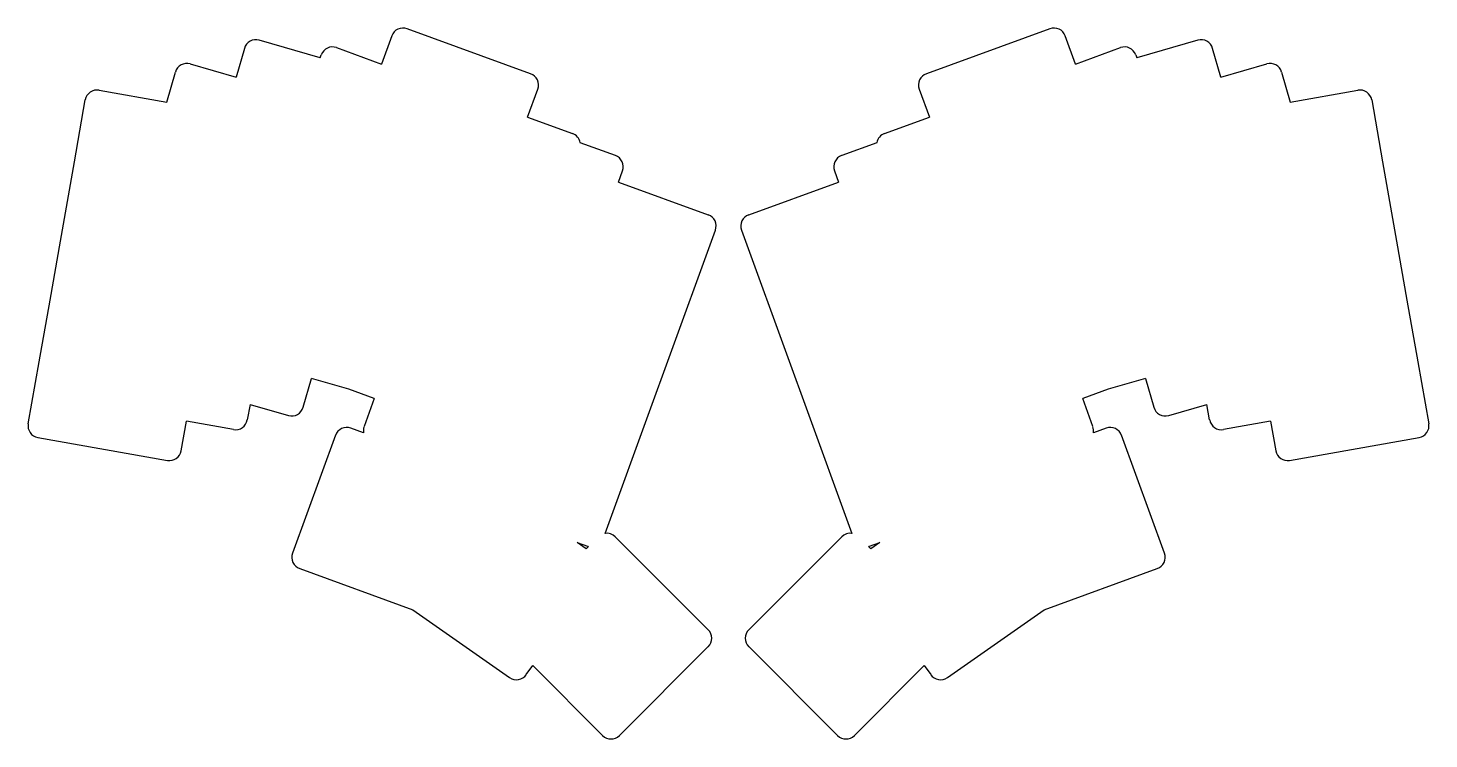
# Model space of a CAD drawing. Header units: millimetres. Extents: x 45 to 280, y -189 to -70.
import ezdxf

# ---------------------------------------------------------------- set-up
doc = ezdxf.new("R2010")
doc.units = ezdxf.units.MM

msp = doc.modelspace()

# ---------------------------------------------------------------- linework, layer by layer
for p, q in [((129.22, -77.72), (108.54, -70.19)), ((216.12, -70.19), (195.44, -77.72)), ((94.01, -75.03), (83.79, -72.1)), ((105.98, -71.39), (104.27, -76.09)), ((220.39, -76.09), (218.68, -71.39)), ((240.87, -72.1), (230.65, -75.03)), ((81.32, -73.47), (79.94, -78.27)), ((94.01, -75.03), (94.19, -74.54)), ((96.75, -73.35), (104.27, -76.09)), ((220.39, -76.09), (227.91, -73.35)), ((230.47, -74.54), (230.65, -75.03)), ((244.72, -78.27), (243.35, -73.47)), ((72.25, -76.07), (79.94, -78.27)), ((244.72, -78.27), (252.41, -76.07)), ((68.33, -82.46), (69.77, -77.44)), ((254.89, -77.44), (256.33, -82.46)), ((57.01, -80.47), (68.33, -82.46)), ((128.7, -84.98), (130.41, -80.28)), ((194.25, -80.28), (195.96, -84.98)), ((256.33, -82.46), (267.65, -80.47)), ((52.87, -92.43), (54.69, -82.09)), ((269.97, -82.09), (271.79, -92.43)), ((128.7, -84.98), (136.22, -87.71)), ((188.44, -87.71), (195.96, -84.98)), ((143.4, -91.39), (137.51, -89.25)), ((187.16, -89.25), (181.27, -91.39)), ((50.52, -105.73), (52.87, -92.43)), ((271.79, -92.43), (274.14, -105.73)), ((143.91, -95.83), (144.59, -93.95)), ((143.91, -95.83), (158.94, -101.3)), ((165.72, -101.3), (180.75, -95.83)), ((180.07, -93.95), (180.75, -95.83)), ((151.93, -126.42), (160.14, -103.87)), ((164.52, -103.87), (172.73, -126.42)), ((48.79, -115.57), (50.52, -105.73)), ((274.14, -105.73), (275.87, -115.57)), ((46.96, -125.91), (48.79, -115.57)), ((275.87, -115.57), (277.7, -125.91)), ((45.14, -136.25), (46.96, -125.91)), ((149.54, -133), (151.93, -126.42)), ((172.73, -126.42), (175.13, -133)), ((277.7, -125.91), (279.52, -136.25)), ((91.15, -133.5), (92.53, -128.7)), ((98.8, -130.5), (92.53, -128.7)), ((232.13, -128.7), (225.86, -130.5)), ((232.13, -128.7), (233.51, -133.5)), ((103.06, -132.05), (98.8, -130.5)), ((225.86, -130.5), (221.6, -132.05)), ((82.26, -133.04), (81.81, -135.61)), ((82.26, -133.04), (88.68, -134.87)), ((103.06, -132.05), (101.35, -136.74)), ((141.68, -154.59), (149.54, -133)), ((175.13, -133), (182.99, -154.59)), ((223.31, -136.74), (221.6, -132.05)), ((235.99, -134.87), (242.4, -133.04)), ((242.85, -135.61), (242.4, -133.04)), ((70.75, -140.77), (71.61, -135.85)), ((79.49, -137.23), (71.61, -135.85)), ((253.05, -135.85), (245.17, -137.23)), ((253.05, -135.85), (253.92, -140.77)), ((96.56, -138.19), (89.38, -157.93)), ((101.26, -137.77), (99.13, -137)), ((225.53, -137), (223.4, -137.77)), ((235.28, -157.93), (228.1, -138.19)), ((46.76, -138.57), (68.43, -142.39)), ((256.23, -142.39), (277.9, -138.57)), ((136.99, -156.1), (138.76, -156.75)), ((138.53, -157.18), (136.99, -156.1)), ((138.91, -156.79), (138.53, -157.18)), ((158.93, -170.72), (143.38, -155.16)), ((181.29, -155.16), (165.73, -170.72)), ((186.13, -157.18), (185.75, -156.79)), ((185.9, -156.75), (187.67, -156.1)), ((187.67, -156.1), (186.13, -157.18)), ((90.58, -160.49), (109.52, -167.39)), ((215.14, -167.39), (234.09, -160.49)), ((109.52, -167.39), (125.7, -178.72)), ((198.96, -178.72), (215.14, -167.39)), ((144.08, -188.39), (158.93, -173.54)), ((165.73, -173.54), (180.58, -188.39)), ((128.49, -178.22), (129.56, -176.7)), ((129.56, -176.7), (141.25, -188.39)), ((183.41, -188.39), (195.1, -176.7)), ((195.1, -176.7), (196.18, -178.22))]:
    msp.add_line(p, q)
for centre, start, end in [((107.86, -72.07), 70, 160), ((216.8, -72.07), 20, 110), ((83.24, -74.02), 74, 164), ((241.42, -74.02), 16, 106), ((96.07, -75.23), 70, 160), ((228.59, -75.23), 380, 110), ((71.7, -77.99), 74, 164), ((252.96, -77.99), 376, 106), ((128.53, -79.6), 340, 430), ((196.13, -79.6), 110, 200), ((56.66, -82.44), 80, 170), ((268, -82.44), 10, 100), ((135.54, -89.59), 370, 70), ((189.12, -89.59), 110, 170), ((142.71, -93.27), 340, 430), ((181.95, -93.27), 110, 200), ((158.26, -103.18), 340, 430), ((166.4, -103.18), 110, 200), ((89.23, -132.95), 254, 344), ((235.43, -132.95), 196, 286), ((79.84, -135.26), 260, 350), ((244.82, -135.26), 190, 280), ((47.11, -136.6), 170, 260), ((98.44, -138.88), 70, 160), ((103.23, -137.43), 160, 190), ((221.43, -137.43), 350, 380), ((226.22, -138.88), 20, 110), ((277.55, -136.6), 280, 370), ((68.78, -140.42), 260, 350), ((255.88, -140.42), 190, 280), ((141.96, -156.57), 45, 98.2032), ((182.7, -156.57), 81.7968, 135), ((139.45, -154.87), 250, 254.4547), ((185.21, -154.87), 285.5453, 290), ((91.26, -158.61), 160, 250), ((233.4, -158.61), 290, 380), ((157.52, -172.13), 315, 405), ((167.14, -172.13), 135, 225), ((126.85, -177.08), 235, 325), ((197.81, -177.08), 215, 305), ((142.67, -186.98), 225, 315), ((181.99, -186.98), 225, 315)]:
    msp.add_arc(centre, 2, start, end)

doc.saveas('drawing.dxf')
